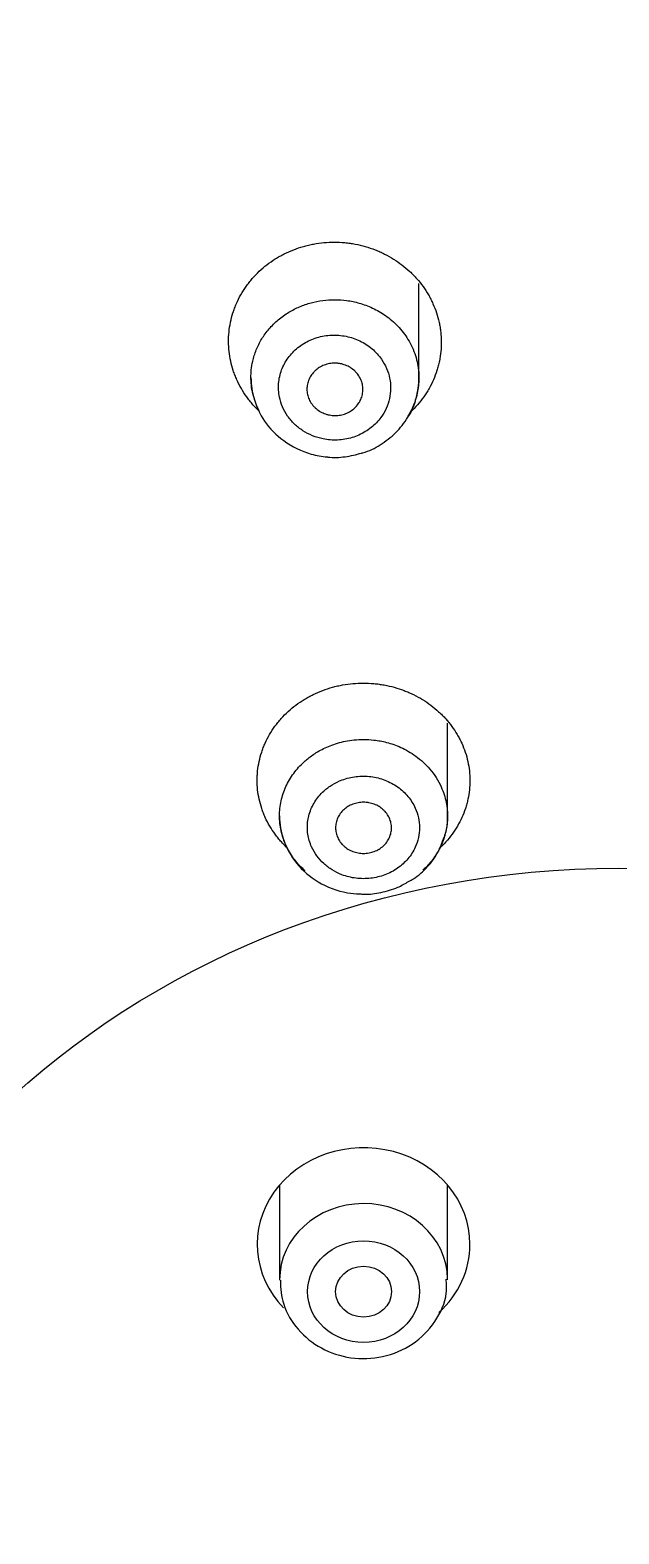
# Model space of a CAD drawing. Header units: millimetres. Extents: x 6110 to 6704, y -2661 to -1821.
# Drawn here: x 6335.38 to 6338.01, y -2168.81 to -2162.1 of the extents above; entities that cross this region are included whole.
import ezdxf

# ---------------------------------------------------------------- set-up
doc = ezdxf.new("R2010")
doc.units = ezdxf.units.MM
doc.header["$LTSCALE"] = 0.1
doc.linetypes.add('HIDDEN2', pattern=[4.7625, 3.175, -1.5875])
doc.layers.add('1', color=4, linetype='HIDDEN2', lineweight=13)
doc.layers.add('DIM', color=3, linetype='Continuous', lineweight=9)

msp = doc.modelspace()

# ---------------------------------------------------------------- hatches: boundary and pattern name
at = {"layer": 'DIM'}
h = msp.add_hatch(dxfattribs=at)
h.set_pattern_fill('ANSI31', color=2)
edge = h.paths.add_edge_path()
edge.add_line((6619.6172, -2595.9805), (6619.6172, -1962.2056))
edge.add_line((6634.6172, -1966.1101), (6619.6172, -1966.1101))
edge.add_line((6634.6172, -2610.9805), (6634.6172, -1966.1101))
edge.add_line((6634.6172, -2610.9805), (6184.4567, -2610.9805))
edge.add_line((6619.6172, -2595.9805), (6184.4567, -2595.9805))
edge.add_line((6184.4567, -2610.9805), (6184.4567, -2595.9805))

# ---------------------------------------------------------------- linework, layer by layer
at = {"layer": '1', "color": 7, "linetype": 'Continuous', "lineweight": -3}
for p, q in [((6337.1163, -2163.6512), (6337.1163, -2163.2303)), ((6337.244, -2165.6066), (6337.244, -2165.1917)), ((6336.4941, -2167.2525), (6336.4941, -2167.6752)), ((6337.2441, -2167.6752), (6337.2441, -2167.2525)), ((6336.4941, -2167.6752), (6336.4941, -2167.6775))]:
    msp.add_line(p, q, dxfattribs=at)
for centre, major_axis, start_param, end_param in [((6338.0093, -2168.509), (-13.75, 0), 3.141606, 7.301236), ((6338.0093, -2168.5303), (-13.75, 0), 3.570041, 5.884468), ((6338.0093, -2168.5196), (-13.75, 0), 3.141627, 6.283151), ((6338.0093, -2168.4983), (13.75, 0), 0.43031, 2.719801), ((6338.0093, -2168.8384), (13.1753, 0), 4.984867, 10.723113), ((6336.8691, -2167.5168), (0.475, 0), 0, 3.859642), ((6336.8691, -2167.6752), (-0.375, 0), 3.151215, 6.283185), ((6336.8691, -2167.5168), (0.475, 0), 5.497493, 6.283185)]:
    msp.add_ellipse(centre, major_axis=major_axis, ratio=0.906308, start_param=start_param, end_param=end_param, dxfattribs=at)
for centre, major_axis in [((6338.0093, -2169.3067), (3.8258, 0)), ((6336.8691, -2167.7281), (0.25, 0)), ((6336.8691, -2167.7281), (0.125, 0))]:
    msp.add_ellipse(centre, major_axis=major_axis, ratio=0.906308, dxfattribs=at)
for points, knots in [([(6338.0093, -2155.9663), (6337.7679, -2155.9664), (6337.0781, -2155.9829), (6335.942, -2156.0884), (6334.6189, -2156.3324), (6333.3278, -2156.6934), (6332.0816, -2157.1679), (6330.8922, -2157.7515), (6329.7713, -2158.4386), (6328.7294, -2159.2224), (6327.7775, -2160.0959), (6326.9214, -2161.0491), (6326.1826, -2162.078), (6325.7057, -2162.85), (6325.5094, -2163.2875), (6325.4841, -2163.346)], [0, 0, 0, 0, 0.045962, 0.131573, 0.217212, 0.30285, 0.38848, 0.474094, 0.559684, 0.645241, 0.730753, 0.81621, 0.901603, 0.986925, 1, 1, 1, 1]), ([(6336.3991, -2163.7963), (6336.3909, -2163.7884), (6336.383, -2163.7801), (6336.3705, -2163.7659), (6336.3656, -2163.7601), (6336.3563, -2163.7484), (6336.3517, -2163.7425), (6336.3301, -2163.7123), (6336.3154, -2163.6869), (6336.3003, -2163.6533), (6336.2975, -2163.6465), (6336.2921, -2163.6328), (6336.2896, -2163.6258), (6336.2828, -2163.6049), (6336.2789, -2163.5909), (6336.2697, -2163.5484), (6336.2664, -2163.5196), (6336.2662, -2163.4757), (6336.2669, -2163.4611), (6336.2698, -2163.4323), (6336.2742, -2163.4037), (6336.2815, -2163.3756), (6336.2882, -2163.3547), (6336.2906, -2163.3477), (6336.2958, -2163.3339), (6336.2985, -2163.3271), (6336.3132, -2163.2935), (6336.3277, -2163.268), (6336.349, -2163.2378), (6336.3535, -2163.2319), (6336.3627, -2163.2201), (6336.3675, -2163.2144), (6336.3823, -2163.1973), (6336.3927, -2163.1866), (6336.4254, -2163.1558), (6336.4492, -2163.1374), (6336.4815, -2163.1171), (6336.4881, -2163.1132), (6336.5015, -2163.1056), (6336.5083, -2163.102), (6336.5288, -2163.0917), (6336.5568, -2163.0794), (6336.5859, -2163.0696), (6336.6082, -2163.0633), (6336.6157, -2163.0613), (6336.6308, -2163.0578), (6336.6385, -2163.0562), (6336.6769, -2163.0491), (6336.7077, -2163.0463), (6336.7542, -2163.0463), (6336.7698, -2163.047), (6336.7931, -2163.0492), (6336.8009, -2163.0501), (6336.8164, -2163.0523), (6336.8241, -2163.0536), (6336.8623, -2163.0607), (6336.8919, -2163.0692), (6336.9279, -2163.0832), (6336.9351, -2163.0861), (6336.9493, -2163.0924), (6336.9563, -2163.0957), (6336.977, -2163.1061), (6336.9904, -2163.1136), (6337.0291, -2163.1378), (6337.0532, -2163.1562), (6337.081, -2163.1821), (6337.0864, -2163.1874), (6337.0969, -2163.1983), (6337.102, -2163.2038), (6337.1169, -2163.2206), (6337.1354, -2163.2439), (6337.1515, -2163.2687), (6337.1626, -2163.288), (6337.1662, -2163.2945), (6337.1729, -2163.3077), (6337.1761, -2163.3144), (6337.1912, -2163.348), (6337.2003, -2163.3757), (6337.2081, -2163.4112), (6337.2095, -2163.4183), (6337.2119, -2163.4327), (6337.2129, -2163.4399), (6337.2153, -2163.4618), (6337.2162, -2163.4763), (6337.2164, -2163.5197), (6337.2136, -2163.5484), (6337.2063, -2163.584), (6337.2046, -2163.5912), (6337.2009, -2163.6053), (6337.1989, -2163.6124), (6337.1922, -2163.6332), (6337.182, -2163.6604), (6337.1689, -2163.6865), (6337.1581, -2163.7057), (6337.1543, -2163.712), (6337.1463, -2163.7245), (6337.1422, -2163.7306), (6337.1206, -2163.761), (6337.101, -2163.7835), (6337.0789, -2163.8042)], [0, 0, 0, 0, 0.015893, 0.015893, 0.026362, 0.026362, 0.036831, 0.036831, 0.078708, 0.078708, 0.089177, 0.089177, 0.099646, 0.099646, 0.120585, 0.120585, 0.162462, 0.162462, 0.1834, 0.1834, 0.204339, 0.225277, 0.225277, 0.235746, 0.235746, 0.246216, 0.246216, 0.288092, 0.288092, 0.298562, 0.298562, 0.309031, 0.309031, 0.329969, 0.329969, 0.371846, 0.371846, 0.382316, 0.382316, 0.392785, 0.392785, 0.413723, 0.434662, 0.434662, 0.445131, 0.445131, 0.4556, 0.4556, 0.497477, 0.497477, 0.518415, 0.518415, 0.528885, 0.528885, 0.539354, 0.539354, 0.581231, 0.581231, 0.5917, 0.5917, 0.602169, 0.602169, 0.623108, 0.623108, 0.664985, 0.664985, 0.675454, 0.675454, 0.685923, 0.685923, 0.706862, 0.7278, 0.7278, 0.738269, 0.738269, 0.748739, 0.748739, 0.790615, 0.790615, 0.801085, 0.801085, 0.811554, 0.811554, 0.832492, 0.832492, 0.874369, 0.874369, 0.884838, 0.884838, 0.895308, 0.895308, 0.916246, 0.937185, 0.937185, 0.947654, 0.947654, 0.958123, 0.958123, 1, 1, 1, 1]), ([(6336.3663, -2163.6486), (6336.3663, -2163.6378), (6336.3675, -2163.6141), (6336.3727, -2163.5818), (6336.3807, -2163.552), (6336.3898, -2163.5267), (6336.401, -2163.502), (6336.4143, -2163.478), (6336.4298, -2163.4549), (6336.4472, -2163.4329), (6336.4667, -2163.4121), (6336.488, -2163.3926), (6336.511, -2163.3747), (6336.5423, -2163.3542), (6336.5831, -2163.3334), (6336.6342, -2163.3157), (6336.6872, -2163.3051), (6336.7408, -2163.3018), (6336.7955, -2163.3056), (6336.8521, -2163.3174), (6336.9111, -2163.3393), (6336.9697, -2163.3731), (6337.0244, -2163.4199), (6337.0709, -2163.48), (6337.098, -2163.5389), (6337.1109, -2163.5887), (6337.1155, -2163.622), (6337.1163, -2163.6428), (6337.1163, -2163.6512)], [0, 0, 0, 0, 0.029695, 0.065407, 0.089718, 0.11419, 0.138822, 0.163614, 0.188567, 0.21368, 0.238954, 0.26439, 0.289987, 0.315745, 0.362177, 0.408384, 0.454369, 0.500133, 0.544607, 0.593662, 0.647299, 0.705515, 0.768311, 0.835682, 0.907627, 0.942718, 0.976681, 1, 1, 1, 1]), ([(6336.8769, -2163.8917), (6336.8861, -2163.8862), (6336.9036, -2163.874), (6336.927, -2163.8526), (6336.9505, -2163.8246), (6336.9717, -2163.7887), (6336.9862, -2163.7448), (6336.9916, -2163.699), (6336.9872, -2163.6531), (6336.9735, -2163.6087), (6336.9531, -2163.5722), (6336.9302, -2163.5434), (6336.9073, -2163.5213), (6336.8814, -2163.5022), (6336.8532, -2163.4863), (6336.823, -2163.474), (6336.7913, -2163.4656), (6336.7588, -2163.461), (6336.7259, -2163.4604), (6336.6932, -2163.464), (6336.6613, -2163.4714), (6336.6307, -2163.4828), (6336.6021, -2163.4978), (6336.5758, -2163.5161), (6336.5523, -2163.5376), (6336.5321, -2163.5618), (6336.5154, -2163.5882), (6336.5026, -2163.6164), (6336.4939, -2163.6459), (6336.4892, -2163.6763), (6336.489, -2163.707), (6336.4937, -2163.7424), (6336.5059, -2163.7819), (6336.5289, -2163.8229), (6336.5596, -2163.859), (6336.5975, -2163.8888), (6336.6407, -2163.9113), (6336.6827, -2163.9238), (6336.7206, -2163.9291), (6336.7535, -2163.9296), (6336.7862, -2163.926), (6336.8181, -2163.9187), (6336.8486, -2163.9073), (6336.8677, -2163.8973), (6336.8769, -2163.8917)], [0, 0, 0, 0, 0.020886, 0.041591, 0.062507, 0.09369, 0.124946, 0.156097, 0.187402, 0.218528, 0.249866, 0.270674, 0.291395, 0.312381, 0.333213, 0.353932, 0.374879, 0.395757, 0.416471, 0.437354, 0.458294, 0.479052, 0.499955, 0.520851, 0.541617, 0.562591, 0.583476, 0.604188, 0.625081, 0.64606, 0.666765, 0.687556, 0.718945, 0.75, 0.781353, 0.812461, 0.843723, 0.874926, 0.895797, 0.916501, 0.937447, 0.958335, 0.979048, 1, 1, 1, 1]), ([(6336.8299, -2163.7857), (6336.824, -2163.7911), (6336.8177, -2163.796), (6336.8076, -2163.8023), (6336.8041, -2163.8042), (6336.7968, -2163.8078), (6336.7931, -2163.8094), (6336.7817, -2163.8138), (6336.7739, -2163.816), (6336.7619, -2163.8182), (6336.7578, -2163.8187), (6336.7496, -2163.8194), (6336.7455, -2163.8196), (6336.7333, -2163.8196), (6336.7252, -2163.8188), (6336.7151, -2163.8169), (6336.7131, -2163.8164), (6336.7091, -2163.8155), (6336.7031, -2163.8139), (6336.6935, -2163.8107), (6336.6862, -2163.8074), (6336.6807, -2163.8047), (6336.679, -2163.8037), (6336.6754, -2163.8018), (6336.6737, -2163.8007), (6336.6651, -2163.7954), (6336.6588, -2163.7905), (6336.6502, -2163.7824), (6336.6474, -2163.7796), (6336.6422, -2163.7736), (6336.6397, -2163.7705), (6336.6329, -2163.761), (6336.629, -2163.7543), (6336.6243, -2163.7437), (6336.6229, -2163.74), (6336.6205, -2163.7327), (6336.6195, -2163.729), (6336.6171, -2163.7178), (6336.6163, -2163.7102), (6336.6163, -2163.6948), (6336.617, -2163.6872), (6336.6194, -2163.6761), (6336.6204, -2163.6724), (6336.6227, -2163.665), (6336.6241, -2163.6614), (6336.6288, -2163.6508), (6336.6326, -2163.6441), (6336.6394, -2163.6346), (6336.6418, -2163.6315), (6336.647, -2163.6256), (6336.6498, -2163.6228), (6336.6584, -2163.6147), (6336.6647, -2163.6099), (6336.6749, -2163.6035), (6336.6785, -2163.6015), (6336.6857, -2163.598), (6336.6931, -2163.5947), (6336.7007, -2163.5922), (6336.7086, -2163.59), (6336.7126, -2163.5891), (6336.7247, -2163.5868), (6336.7328, -2163.5861), (6336.745, -2163.5862), (6336.7491, -2163.5864), (6336.7553, -2163.587), (6336.7573, -2163.5872), (6336.7614, -2163.5878), (6336.7634, -2163.5881), (6336.7735, -2163.59), (6336.7813, -2163.5923), (6336.7926, -2163.5967), (6336.7964, -2163.5984), (6336.8036, -2163.602), (6336.8071, -2163.604), (6336.8173, -2163.6104), (6336.8236, -2163.6152), (6336.8324, -2163.6234), (6336.8351, -2163.6263), (6336.8403, -2163.6322), (6336.8452, -2163.6383), (6336.8494, -2163.6448), (6336.8533, -2163.6516), (6336.8551, -2163.6551), (6336.8598, -2163.6657), (6336.8622, -2163.673), (6336.8646, -2163.6842), (6336.8652, -2163.688), (6336.8661, -2163.6956), (6336.8663, -2163.6995), (6336.8663, -2163.7109), (6336.8655, -2163.7184), (6336.8632, -2163.7297), (6336.8622, -2163.7334), (6336.8598, -2163.7408), (6336.8571, -2163.7479), (6336.8537, -2163.7548), (6336.8498, -2163.7615), (6336.8477, -2163.7648), (6336.8409, -2163.7744), (6336.8357, -2163.7803), (6336.8299, -2163.7857)], [0, 0, 0, 0, 0.03125, 0.03125, 0.046875, 0.046875, 0.0625, 0.0625, 0.09375, 0.09375, 0.109375, 0.109375, 0.125, 0.125, 0.15625, 0.15625, 0.164063, 0.164063, 0.171875, 0.1875, 0.203125, 0.203125, 0.210938, 0.210938, 0.21875, 0.21875, 0.25, 0.25, 0.265625, 0.265625, 0.28125, 0.28125, 0.3125, 0.3125, 0.328125, 0.328125, 0.34375, 0.34375, 0.375, 0.375, 0.40625, 0.40625, 0.421875, 0.421875, 0.4375, 0.4375, 0.46875, 0.46875, 0.484375, 0.484375, 0.5, 0.5, 0.53125, 0.53125, 0.546875, 0.546875, 0.5625, 0.578125, 0.578125, 0.59375, 0.59375, 0.625, 0.625, 0.640625, 0.640625, 0.648438, 0.648438, 0.65625, 0.65625, 0.6875, 0.6875, 0.703125, 0.703125, 0.71875, 0.71875, 0.75, 0.75, 0.765625, 0.765625, 0.78125, 0.796875, 0.796875, 0.8125, 0.8125, 0.84375, 0.84375, 0.859375, 0.859375, 0.875, 0.875, 0.90625, 0.90625, 0.921875, 0.921875, 0.9375, 0.953125, 0.953125, 0.96875, 0.96875, 1, 1, 1, 1]), ([(6336.4047, -2163.8016), (6336.3991, -2163.7911), (6336.3886, -2163.7683), (6336.3765, -2163.7323), (6336.3687, -2163.694), (6336.3664, -2163.6659), (6336.3663, -2163.6508), (6336.3663, -2163.6486)], [0, 0, 0, 0, 0.222543, 0.467909, 0.713283, 0.958667, 1, 1, 1, 1]), ([(6336.3664, -2163.6501), (6336.3669, -2163.6834), (6336.3769, -2163.7509), (6336.424, -2163.8514), (6336.5111, -2163.9399), (6336.6135, -2163.9901), (6336.6821, -2164.0022), (6336.7064, -2164.0043)], [0, 0, 0, 0, 0.182357, 0.387334, 0.615972, 0.868854, 1, 1, 1, 1]), ([(6337.0666, -2163.8272), (6337.0668, -2163.8269), (6337.086, -2163.8025), (6337.1065, -2163.7416), (6337.1161, -2163.6821), (6337.1161, -2163.6501)], [0, 0, 0, 0, 0.005104, 0.49384, 1, 1, 1, 1]), ([(6337.1163, -2163.6512), (6337.1163, -2163.6547), (6337.116, -2163.6696), (6337.1138, -2163.6956), (6337.1074, -2163.7284), (6337.0981, -2163.7592), (6337.0863, -2163.788), (6337.0755, -2163.8086), (6337.0688, -2163.8197), (6337.0673, -2163.8222)], [0, 0, 0, 0, 0.057844, 0.250567, 0.436433, 0.615441, 0.787593, 0.952887, 1, 1, 1, 1]), ([(6336.86, -2163.987), (6336.8622, -2163.9866), (6336.8921, -2163.98), (6336.946, -2163.9513), (6337.0156, -2163.8985), (6337.0512, -2163.8527), (6337.0666, -2163.8272)], [0, 0, 0, 0, 0.024125, 0.338127, 0.665478, 1, 1, 1, 1]), ([(6336.7064, -2164.0043), (6336.7073, -2164.0045), (6336.7336, -2164.0092), (6336.7866, -2164.0048), (6336.836, -2163.9949), (6336.86, -2163.987)], [0, 0, 0, 0, 0.016458, 0.517579, 1, 1, 1, 1]), ([(6336.524, -2165.7447), (6336.5164, -2165.7375), (6336.5091, -2165.7299), (6336.4971, -2165.7166), (6336.4923, -2165.7109), (6336.483, -2165.6995), (6336.4785, -2165.6937), (6336.4569, -2165.6643), (6336.4423, -2165.6394), (6336.4274, -2165.6066), (6336.4245, -2165.6), (6336.4193, -2165.5866), (6336.4168, -2165.5798), (6336.41, -2165.5593), (6336.4062, -2165.5456), (6336.3971, -2165.504), (6336.394, -2165.4758), (6336.394, -2165.44), (6336.3941, -2165.4329), (6336.3949, -2165.4187), (6336.3955, -2165.4116), (6336.3977, -2165.3904), (6336.4022, -2165.3625), (6336.4097, -2165.335), (6336.4165, -2165.3145), (6336.4189, -2165.3077), (6336.4242, -2165.2942), (6336.427, -2165.2876), (6336.4419, -2165.2547), (6336.4564, -2165.2297), (6336.4779, -2165.2002), (6336.4824, -2165.1944), (6336.4917, -2165.183), (6336.4965, -2165.1773), (6336.5114, -2165.1607), (6336.5218, -2165.1502), (6336.5547, -2165.1201), (6336.5786, -2165.1022), (6336.611, -2165.0824), (6336.6176, -2165.0785), (6336.631, -2165.0712), (6336.6378, -2165.0677), (6336.6584, -2165.0576), (6336.6864, -2165.0455), (6336.7155, -2165.036), (6336.7378, -2165.0298), (6336.7453, -2165.0279), (6336.7604, -2165.0245), (6336.7681, -2165.0229), (6336.8064, -2165.016), (6336.8373, -2165.0133), (6336.8837, -2165.0133), (6336.8992, -2165.014), (6336.9226, -2165.0162), (6336.9304, -2165.0171), (6336.9458, -2165.0192), (6336.9535, -2165.0204), (6336.9916, -2165.0274), (6337.0212, -2165.0357), (6337.0572, -2165.0493), (6337.0643, -2165.0522), (6337.0785, -2165.0584), (6337.0855, -2165.0616), (6337.1062, -2165.0717), (6337.1195, -2165.079), (6337.1581, -2165.1027), (6337.1821, -2165.1207), (6337.2099, -2165.146), (6337.2153, -2165.1512), (6337.2258, -2165.1618), (6337.2308, -2165.1672), (6337.2456, -2165.1836), (6337.2641, -2165.2064), (6337.2801, -2165.2307), (6337.2911, -2165.2495), (6337.2947, -2165.2558), (6337.3014, -2165.2688), (6337.3046, -2165.2753), (6337.3195, -2165.3082), (6337.3286, -2165.3352), (6337.3377, -2165.3768), (6337.34, -2165.3909), (6337.3432, -2165.4194), (6337.3439, -2165.4336), (6337.344, -2165.4759), (6337.3411, -2165.504), (6337.3335, -2165.5388), (6337.3318, -2165.5458), (6337.328, -2165.5596), (6337.326, -2165.5665), (6337.3192, -2165.5868), (6337.3088, -2165.6134), (6337.2956, -2165.6388), (6337.2847, -2165.6575), (6337.2809, -2165.6637), (6337.2729, -2165.6758), (6337.2687, -2165.6819), (6337.247, -2165.7115), (6337.2272, -2165.7334), (6337.2051, -2165.7536)], [0, 0, 0, 0, 0.014861, 0.014861, 0.025341, 0.025341, 0.035821, 0.035821, 0.077742, 0.077742, 0.088222, 0.088222, 0.098703, 0.098703, 0.119663, 0.119663, 0.161584, 0.161584, 0.172064, 0.172064, 0.182544, 0.182544, 0.203505, 0.224465, 0.224465, 0.234945, 0.234945, 0.245425, 0.245425, 0.287346, 0.287346, 0.297826, 0.297826, 0.308307, 0.308307, 0.329267, 0.329267, 0.371188, 0.371188, 0.381668, 0.381668, 0.392148, 0.392148, 0.413109, 0.434069, 0.434069, 0.444549, 0.444549, 0.45503, 0.45503, 0.49695, 0.49695, 0.517911, 0.517911, 0.528391, 0.528391, 0.538871, 0.538871, 0.580792, 0.580792, 0.591272, 0.591272, 0.601752, 0.601752, 0.622713, 0.622713, 0.664634, 0.664634, 0.675114, 0.675114, 0.685594, 0.685594, 0.706554, 0.727515, 0.727515, 0.737995, 0.737995, 0.748475, 0.748475, 0.790396, 0.790396, 0.811356, 0.811356, 0.832317, 0.832317, 0.874238, 0.874238, 0.884718, 0.884718, 0.895198, 0.895198, 0.916158, 0.937119, 0.937119, 0.947599, 0.947599, 0.958079, 0.958079, 1, 1, 1, 1]), ([(6336.494, -2165.6059), (6336.494, -2165.6058), (6336.494, -2165.5834), (6336.4989, -2165.5387), (6336.5204, -2165.4742), (6336.5553, -2165.4148), (6336.5917, -2165.3744), (6336.6216, -2165.3488), (6336.6415, -2165.3339), (6336.6645, -2165.3191), (6336.6907, -2165.305), (6336.7201, -2165.2919), (6336.7528, -2165.2807), (6336.7888, -2165.2718), (6336.8279, -2165.2659), (6336.8705, -2165.2638), (6336.9191, -2165.2667), (6336.9755, -2165.2772), (6337.0394, -2165.2997), (6337.1066, -2165.3386), (6337.1704, -2165.3972), (6337.2163, -2165.4693), (6337.2396, -2165.5419), (6337.244, -2165.5865), (6337.244, -2165.6066)], [0, 0, 0, 0, 0.00017, 0.062667, 0.125164, 0.187661, 0.250159, 0.270167, 0.292119, 0.316015, 0.341853, 0.369635, 0.399359, 0.431026, 0.464635, 0.500186, 0.539695, 0.588412, 0.646327, 0.713428, 0.789701, 0.875131, 0.943758, 1, 1, 1, 1]), ([(6337.0454, -2165.8195), (6337.0531, -2165.8124), (6337.0675, -2165.7975), (6337.0858, -2165.7727), (6337.1026, -2165.7414), (6337.1155, -2165.7031), (6337.1202, -2165.6584), (6337.1155, -2165.6135), (6337.1028, -2165.5751), (6337.086, -2165.5437), (6337.0678, -2165.5187), (6337.0462, -2165.496), (6337.0216, -2165.476), (6336.9944, -2165.4592), (6336.9649, -2165.4458), (6336.9339, -2165.4359), (6336.9017, -2165.4299), (6336.8689, -2165.4278), (6336.8361, -2165.4296), (6336.8039, -2165.4353), (6336.7676, -2165.4465), (6336.7287, -2165.4653), (6336.6947, -2165.4908), (6336.6694, -2165.5171), (6336.6512, -2165.5421), (6336.6367, -2165.5691), (6336.6261, -2165.5975), (6336.6197, -2165.6269), (6336.6177, -2165.6568), (6336.6197, -2165.6868), (6336.6262, -2165.7162), (6336.6385, -2165.7493), (6336.659, -2165.7847), (6336.6905, -2165.8195), (6336.7284, -2165.8482), (6336.7672, -2165.8672), (6336.8033, -2165.8786), (6336.8355, -2165.8845), (6336.8683, -2165.8865), (6336.901, -2165.8847), (6336.9333, -2165.879), (6336.9644, -2165.8694), (6336.9939, -2165.8563), (6337.0212, -2165.8397), (6337.0376, -2165.8265), (6337.0454, -2165.8195)], [0, 0, 0, 0, 0.020853, 0.041553, 0.062489, 0.093619, 0.124939, 0.156024, 0.187401, 0.208165, 0.228886, 0.24992, 0.270712, 0.291435, 0.31243, 0.333265, 0.353987, 0.374919, 0.395807, 0.416529, 0.437394, 0.468709, 0.499954, 0.520874, 0.541638, 0.562582, 0.583532, 0.604241, 0.625067, 0.646125, 0.666833, 0.687551, 0.718987, 0.750002, 0.781352, 0.812465, 0.833379, 0.854082, 0.874984, 0.895846, 0.916539, 0.937496, 0.95836, 0.979053, 1, 1, 1, 1]), ([(6336.494, -2165.6057), (6336.4945, -2165.6435), (6336.5069, -2165.7173), (6336.5651, -2165.823), (6336.6641, -2165.9076), (6336.7684, -2165.9474), (6336.833, -2165.9529), (6336.8514, -2165.9532)], [0, 0, 0, 0, 0.204143, 0.422313, 0.655208, 0.904155, 1, 1, 1, 1]), ([(6336.6077, -2165.8507), (6336.6064, -2165.8495), (6336.5875, -2165.8326), (6336.555, -2165.7966), (6336.5202, -2165.7372), (6336.4988, -2165.6728), (6336.494, -2165.6282), (6336.494, -2165.6059)], [0, 0, 0, 0, 0.019048, 0.264451, 0.509856, 0.755262, 1, 1, 1, 1]), ([(6336.9574, -2165.7398), (6336.9516, -2165.7451), (6336.9452, -2165.7498), (6336.9351, -2165.7559), (6336.9316, -2165.7579), (6336.9244, -2165.7614), (6336.9206, -2165.763), (6336.9093, -2165.7673), (6336.9015, -2165.7694), (6336.8894, -2165.7716), (6336.8854, -2165.7721), (6336.8772, -2165.7729), (6336.8731, -2165.773), (6336.8609, -2165.773), (6336.8527, -2165.7723), (6336.8406, -2165.7701), (6336.8366, -2165.7692), (6336.8288, -2165.767), (6336.8211, -2165.7645), (6336.8138, -2165.7613), (6336.8083, -2165.7587), (6336.8066, -2165.7577), (6336.803, -2165.7558), (6336.8013, -2165.7548), (6336.7927, -2165.7496), (6336.7864, -2165.7449), (6336.7778, -2165.737), (6336.775, -2165.7342), (6336.7698, -2165.7284), (6336.7673, -2165.7254), (6336.7605, -2165.7161), (6336.7567, -2165.7095), (6336.752, -2165.6992), (6336.7506, -2165.6956), (6336.7482, -2165.6885), (6336.7472, -2165.6848), (6336.7448, -2165.6739), (6336.744, -2165.6665), (6336.744, -2165.6552), (6336.7442, -2165.6515), (6336.745, -2165.6441), (6336.7462, -2165.6367), (6336.7481, -2165.6295), (6336.7505, -2165.6223), (6336.7519, -2165.6188), (6336.7566, -2165.6084), (6336.7604, -2165.6018), (6336.7672, -2165.5925), (6336.7697, -2165.5895), (6336.7749, -2165.5837), (6336.7776, -2165.5809), (6336.7863, -2165.5731), (6336.7926, -2165.5683), (6336.8028, -2165.5621), (6336.8064, -2165.5602), (6336.8136, -2165.5566), (6336.8209, -2165.5535), (6336.8286, -2165.551), (6336.8364, -2165.5488), (6336.8404, -2165.5479), (6336.8525, -2165.5457), (6336.8607, -2165.545), (6336.8729, -2165.545), (6336.877, -2165.5452), (6336.8831, -2165.5457), (6336.8852, -2165.546), (6336.8892, -2165.5465), (6336.8912, -2165.5468), (6336.9013, -2165.5487), (6336.9091, -2165.5508), (6336.9204, -2165.5551), (6336.9242, -2165.5567), (6336.9314, -2165.5603), (6336.9349, -2165.5622), (6336.9451, -2165.5684), (6336.9514, -2165.5731), (6336.9602, -2165.5811), (6336.9629, -2165.5839), (6336.9681, -2165.5897), (6336.973, -2165.5956), (6336.9772, -2165.602), (6336.9811, -2165.6086), (6336.9828, -2165.612), (6336.9876, -2165.6224), (6336.9899, -2165.6295), (6336.9923, -2165.6405), (6336.9929, -2165.6442), (6336.9938, -2165.6517), (6336.994, -2165.6554), (6336.994, -2165.6666), (6336.9932, -2165.674), (6336.9908, -2165.685), (6336.9898, -2165.6886), (6336.9874, -2165.6958), (6336.9847, -2165.7028), (6336.9812, -2165.7095), (6336.9774, -2165.7161), (6336.9753, -2165.7193), (6336.9684, -2165.7287), (6336.9632, -2165.7344), (6336.9574, -2165.7398)], [0, 0, 0, 0, 0.03125, 0.03125, 0.046875, 0.046875, 0.0625, 0.0625, 0.09375, 0.09375, 0.109375, 0.109375, 0.125, 0.125, 0.15625, 0.15625, 0.171875, 0.171875, 0.1875, 0.203125, 0.203125, 0.210938, 0.210938, 0.21875, 0.21875, 0.25, 0.25, 0.265625, 0.265625, 0.28125, 0.28125, 0.3125, 0.3125, 0.328125, 0.328125, 0.34375, 0.34375, 0.375, 0.375, 0.390625, 0.390625, 0.40625, 0.421875, 0.421875, 0.4375, 0.4375, 0.46875, 0.46875, 0.484375, 0.484375, 0.5, 0.5, 0.53125, 0.53125, 0.546875, 0.546875, 0.5625, 0.578125, 0.578125, 0.59375, 0.59375, 0.625, 0.625, 0.640625, 0.640625, 0.648438, 0.648438, 0.65625, 0.65625, 0.6875, 0.6875, 0.703125, 0.703125, 0.71875, 0.71875, 0.75, 0.75, 0.765625, 0.765625, 0.78125, 0.796875, 0.796875, 0.8125, 0.8125, 0.84375, 0.84375, 0.859375, 0.859375, 0.875, 0.875, 0.90625, 0.90625, 0.921875, 0.921875, 0.9375, 0.953125, 0.953125, 0.96875, 0.96875, 1, 1, 1, 1]), ([(6337.244, -2165.6066), (6337.244, -2165.6102), (6337.2435, -2165.6365), (6337.2382, -2165.6733), (6337.2281, -2165.7054), (6337.2243, -2165.7155)], [0, 0, 0, 0, 0.096128, 0.712652, 1, 1, 1, 1]), ([(6337.0704, -2165.898), (6337.0778, -2165.8945), (6337.1094, -2165.8777), (6337.156, -2165.8341), (6337.2001, -2165.7761), (6337.2166, -2165.7346), (6337.2218, -2165.7173)], [0, 0, 0, 0, 0.099079, 0.432779, 0.774554, 1, 1, 1, 1]), ([(6337.2243, -2165.7155), (6337.2204, -2165.7262), (6337.2074, -2165.7562), (6337.1788, -2165.802), (6337.1496, -2165.8336), (6337.134, -2165.8478)], [0, 0, 0, 0, 0.215129, 0.615921, 1, 1, 1, 1]), ([(6336.8514, -2165.9532), (6336.8579, -2165.954), (6336.8897, -2165.957), (6336.9481, -2165.9486), (6337.016, -2165.9294), (6337.0548, -2165.9082), (6337.0704, -2165.898)], [0, 0, 0, 0, 0.085389, 0.415593, 0.756236, 1, 1, 1, 1]), ([(6336.4979, -2167.6772), (6336.4967, -2167.7147), (6336.5067, -2167.7922), (6336.5715, -2167.9019), (6336.6777, -2167.987), (6336.812, -2168.0312), (6336.957, -2168.026), (6337.0924, -2167.9692), (6337.1932, -2167.8678), (6337.2425, -2167.7596), (6337.2404, -2167.6936), (6337.2374, -2167.6723)], [0, 0, 0, 0, 0.096594, 0.21219, 0.328962, 0.448735, 0.571477, 0.696167, 0.821126, 0.94382, 1, 1, 1, 1])]:
    msp.add_open_spline(points, degree=3, knots=knots, dxfattribs=at)
msp.add_open_spline([(6337.2218, -2165.7173), (6337.2469, -2165.6653), (6337.244, -2165.6066)], degree=2, dxfattribs=at)

doc.saveas('drawing.dxf')
